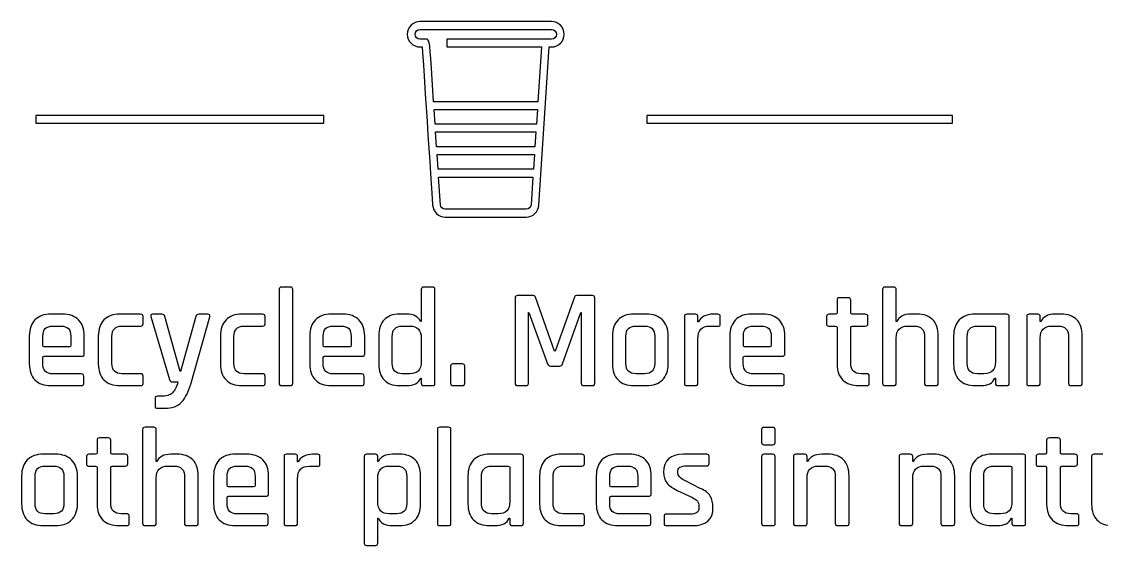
# Model space of a CAD drawing. Extents: x 5 to 177, y 88 to 167.
# Drawn here: x 76.01 to 111.39, y 87.81 to 104.96 of the extents above; entities that cross this region are included whole.
import ezdxf

# ---------------------------------------------------------------- set-up
doc = ezdxf.new("R2010")
doc.units = 0
doc.layers.add('Layer_1', color=7, linetype='CONTINUOUS')

msp = doc.modelspace()

# ---------------------------------------------------------------- linework, layer by layer
at = {"layer": 'Layer_1', "color": 7}
for points in [[(93.370355, 104.961008), (89.060954, 104.961008), (89.060954, 104.961008)], [(89.060954, 104.706895), (93.370355, 104.706895)], [(89.060954, 104.706895), (89.060954, 104.706895)], [(89.252227, 104.383883), (89.060954, 104.383883)], [(93.370355, 104.383883), (89.939041, 104.383883), (89.939041, 104.129773), (93.042382, 104.129773), (92.924424, 102.338875), (89.506338, 102.338875), (89.434128, 103.437448)], [(89.060954, 104.129773), (89.133164, 104.129773)], [(92.955841, 98.947247), (93.297595, 104.129773), (93.370355, 104.129773)], [(89.523423, 102.084215), (92.907886, 102.084215), (92.875916, 101.60135), (89.555396, 101.60135), (89.523423, 102.084215), (89.523423, 102.084215)], [(76.471199, 101.883572), (76.471199, 101.636627), (85.912966, 101.636627), (85.912966, 101.883572), (76.471199, 101.883572), (76.471199, 101.883572)], [(96.4974, 101.883572), (96.4974, 101.636627), (106.508573, 101.636627), (106.508573, 101.883572), (96.4974, 101.883572), (96.4974, 101.883572)], [(89.571932, 101.34724), (92.85938, 101.34724), (92.82741, 100.863824), (89.603902, 100.863824), (89.571932, 101.34724), (89.571932, 101.34724)], [(89.620437, 100.609161), (92.810872, 100.609161), (92.778902, 100.126298), (89.65241, 100.126298), (89.620437, 100.609161), (89.620437, 100.609161)], [(89.668945, 99.871635), (92.761813, 99.871635), (92.702284, 98.963785)], [(89.729028, 98.963785), (89.668945, 99.871635), (89.668945, 99.871635)], [(92.541327, 98.813302), (89.889982, 98.813302)], [(89.889982, 98.559192), (92.541327, 98.559192)], [(84.81329, 96.263932), (84.525005, 96.263932), (84.525005, 96.263932)], [(89.473264, 96.263932), (89.180018, 96.263932), (89.180018, 96.263932)], [(104.588138, 96.263932), (104.2993, 96.263932), (104.2993, 96.263932)], [(84.446731, 96.185658), (84.446731, 93.117594)], [(84.891564, 93.117594), (84.891564, 96.185658)], [(89.101744, 96.185658), (89.101744, 95.135593), (89.083004, 95.135593)], [(89.550985, 93.117594), (89.550985, 96.185658)], [(92.178629, 95.910604), (92.178629, 93.117594)], [(92.770082, 95.988325), (92.25635, 95.988325), (92.25635, 95.988325)], [(94.127726, 95.938163), (93.494931, 94.167659), (93.47178, 94.167659), (92.843395, 95.938163)], [(94.71036, 95.988325), (94.196628, 95.988325)], [(94.788081, 93.117594), (94.788081, 95.910604)], [(103.098202, 95.915012), (102.808814, 95.915012), (102.808814, 95.915012)], [(104.221579, 96.185658), (104.221579, 93.117594)], [(104.684048, 95.135593), (104.666409, 95.135593), (104.666409, 96.185658)], [(102.726132, 95.837291), (102.726132, 95.424431)], [(103.175923, 95.424431), (103.175923, 95.837291)], [(77.347078, 95.37868), (76.97115, 95.37868), (76.97115, 95.37868)], [(79.906924, 95.37868), (79.232235, 95.37868), (79.232235, 95.37868)], [(79.989053, 95.062283), (79.989053, 95.300408)], [(80.240959, 95.300408), (80.851155, 93.241617)], [(80.608068, 95.37868), (80.300491, 95.37868), (80.300491, 95.37868)], [(81.718215, 95.300408), (81.218264, 93.502895), (81.199522, 93.502895), (80.69957, 95.300408)], [(81.547891, 93.090035), (82.176826, 95.295997)], [(82.103516, 95.37868), (81.809717, 95.37868)], [(83.90599, 95.37868), (83.231301, 95.37868), (83.231301, 95.37868)], [(83.98812, 95.062283), (83.98812, 95.300408)], [(86.533081, 95.37868), (86.157153, 95.37868), (86.157153, 95.37868)], [(88.624393, 95.37868), (88.390676, 95.37868)], [(92.61409, 93.117594), (92.61409, 95.438212), (92.632829, 95.438212), (93.242474, 93.755352)], [(93.733606, 93.755352), (94.32947, 95.433801), (94.347659, 95.433801), (94.347659, 93.117594)], [(96.480314, 95.37868), (96.076824, 95.37868), (96.076824, 95.37868)], [(97.723302, 95.300408), (97.723302, 93.117594)], [(98.090411, 95.37868), (97.801024, 95.37868), (97.801024, 95.37868)], [(98.186325, 95.126224), (98.168133, 95.126224), (98.168133, 95.300408)], [(98.824079, 95.37868), (98.654306, 95.37868)], [(98.9018, 95.062283), (98.9018, 95.300408)], [(100.300234, 95.37868), (99.924306, 95.37868), (99.924306, 95.37868)], [(102.382173, 95.300408), (102.382173, 95.062283)], [(102.680381, 95.37868), (102.460448, 95.37868)], [(103.652726, 95.37868), (103.226085, 95.37868)], [(103.735409, 95.062283), (103.735409, 95.300408)], [(105.349367, 95.37868), (105.147621, 95.37868)], [(108.284589, 95.37868), (107.257122, 95.37868), (107.257122, 95.37868)], [(108.366718, 93.117594), (108.366718, 95.300408)], [(108.940535, 95.300408), (108.940535, 93.117594)], [(109.307644, 95.37868), (109.018256, 95.37868), (109.018256, 95.37868)], [(109.403555, 95.135593), (109.385365, 95.135593), (109.385365, 95.300408)], [(110.06832, 95.37868), (109.867127, 95.37868)], [(77.035643, 94.98897), (77.287549, 94.98897)], [(77.035643, 94.98897), (77.035643, 94.98897)], [(79.296175, 94.98897), (79.906924, 94.98897)], [(83.295242, 94.98897), (83.90599, 94.98897)], [(86.221646, 94.98897), (86.474102, 94.98897)], [(86.221646, 94.98897), (86.221646, 94.98897)], [(88.482178, 94.98897), (88.725815, 94.98897)], [(88.482178, 94.98897), (88.482178, 94.98897)], [(96.140764, 94.98897), (96.420782, 94.98897)], [(96.140764, 94.98897), (96.140764, 94.98897)], [(98.549023, 94.98897), (98.824079, 94.98897)], [(99.988799, 94.98897), (100.240702, 94.98897)], [(99.988799, 94.98897), (99.988799, 94.98897)], [(102.460448, 94.98897), (102.680381, 94.98897)], [(102.726132, 94.942669), (102.726132, 93.741571)], [(103.175923, 93.764171), (103.175923, 94.942669)], [(103.226085, 94.98897), (103.652726, 94.98897)], [(105.042341, 94.98897), (105.257312, 94.98897)], [(107.321615, 94.98897), (107.866767, 94.98897)], [(107.321615, 94.98897), (107.321615, 94.98897)], [(107.91748, 94.942669), (107.91748, 93.819292)], [(109.761294, 94.98897), (109.976818, 94.98897)], [(76.260633, 94.667612), (76.260633, 93.75039)], [(76.705466, 94.360586), (76.705466, 94.653832)], [(77.618277, 94.653832), (77.618277, 94.360586)], [(78.063107, 94.084979), (78.063107, 94.667612)], [(78.521718, 94.667612), (78.521718, 93.75039)], [(78.966548, 93.768579), (78.966548, 94.649423)], [(82.520784, 94.667612), (82.520784, 93.75039)], [(82.965617, 93.768579), (82.965617, 94.649423)], [(85.446636, 94.667612), (85.446636, 93.75039)], [(85.891466, 94.360586), (85.891466, 94.653832)], [(86.80428, 94.653832), (86.80428, 94.360586)], [(87.24911, 94.084979), (87.24911, 94.667612)], [(87.707721, 94.667612), (87.707721, 93.75039)], [(88.152551, 93.76913), (88.152551, 94.649423)], [(89.101744, 94.598711), (89.101744, 93.819292)], [(95.366307, 94.667612), (95.366307, 93.75039)], [(95.810586, 93.764171), (95.810586, 94.653832)], [(96.750959, 94.653832), (96.750959, 93.764171)], [(97.19579, 93.75039), (97.19579, 94.667612)], [(98.168133, 93.117594), (98.168133, 94.571702)], [(99.213238, 94.667612), (99.213238, 93.75039)], [(99.658068, 94.360586), (99.658068, 94.653832)], [(100.570882, 94.653832), (100.570882, 94.360586)], [(101.015713, 94.084979), (101.015713, 94.667612)], [(104.666409, 93.117594), (104.666409, 94.599261)], [(105.592451, 94.649423), (105.592451, 93.117594)], [(106.042243, 93.117594), (106.042243, 94.667612)], [(106.546605, 94.667612), (106.546605, 93.75039)], [(106.991438, 93.76913), (106.991438, 94.649423)], [(109.385365, 93.117594), (109.385365, 94.599261)], [(110.311957, 94.649423), (110.311957, 93.117594)], [(110.761199, 93.117594), (110.761199, 94.667612)], [(77.571975, 94.314284), (76.751214, 94.314284)], [(86.757978, 94.314284), (85.937217, 94.314284)], [(100.525131, 94.314284), (99.70437, 94.314284)], [(76.700504, 93.75976), (76.700504, 93.957095)], [(76.751214, 94.002847), (77.980424, 94.002847)], [(85.886507, 93.75976), (85.886507, 93.957095)], [(85.937217, 94.002847), (87.166427, 94.002847)], [(99.65366, 93.75976), (99.65366, 93.957095)], [(99.70437, 94.002847), (100.93303, 94.002847)], [(77.962235, 93.424621), (77.035643, 93.424621)], [(79.906924, 93.429583), (79.296175, 93.429583)], [(83.90599, 93.429583), (83.295242, 93.429583)], [(87.148238, 93.424621), (86.221646, 93.424621)], [(88.725815, 93.429583), (88.482178, 93.429583)], [(90.064717, 93.677077), (90.064717, 93.117594)], [(90.454426, 93.75039), (90.142438, 93.75039), (90.142438, 93.75039)], [(90.527739, 93.117594), (90.527739, 93.677077)], [(93.338938, 93.681489), (93.632184, 93.681489)], [(96.420782, 93.429583), (96.140764, 93.429583)], [(100.914841, 93.424621), (99.988799, 93.424621)], [(103.699028, 93.429583), (103.519882, 93.429583)], [(107.541548, 93.429583), (107.321615, 93.429583)], [(78.044367, 93.113186), (78.044367, 93.342492)], [(79.989053, 93.113186), (79.989053, 93.351311)], [(80.947065, 93.163345), (81.131173, 93.163345)], [(83.98812, 93.113186), (83.98812, 93.351311)], [(87.230368, 93.113186), (87.230368, 93.342492)], [(89.083004, 93.28296), (89.101744, 93.28296), (89.101744, 93.117594)], [(100.99752, 93.113186), (100.99752, 93.342492)], [(103.78116, 93.113186), (103.78116, 93.351311)], [(107.899287, 93.28296), (107.91748, 93.28296), (107.91748, 93.117594)], [(76.97115, 93.039873), (77.962235, 93.039873)], [(79.232235, 93.039873), (79.906924, 93.039873)], [(83.231301, 93.039873), (83.90599, 93.039873)], [(84.525005, 93.039873), (84.81329, 93.039873)], [(86.157153, 93.039873), (87.148238, 93.039873)], [(88.390676, 93.039873), (88.624393, 93.039873)], [(89.180018, 93.039873), (89.473264, 93.039873)], [(90.142438, 93.039873), (90.454426, 93.039873)], [(92.25635, 93.039873), (92.536368, 93.039873)], [(94.425934, 93.039873), (94.71036, 93.039873)], [(96.076824, 93.039873), (96.480314, 93.039873)], [(97.801024, 93.039873), (98.090411, 93.039873)], [(99.924306, 93.039873), (100.914841, 93.039873)], [(103.45098, 93.039873), (103.699028, 93.039873)], [(104.2993, 93.039873), (104.588138, 93.039873)], [(105.670175, 93.039873), (105.959563, 93.039873)], [(107.257122, 93.039873), (107.436268, 93.039873)], [(107.995751, 93.039873), (108.284589, 93.039873)], [(109.018256, 93.039873), (109.307644, 93.039873)], [(110.389128, 93.039873), (110.678516, 93.039873)], [(80.378763, 92.608824), (80.378763, 92.374557)], [(80.562317, 92.690953), (80.457034, 92.690953)], [(80.457034, 92.296836), (80.69957, 92.296836)], [(80.341281, 91.677821), (80.051893, 91.677821), (80.051893, 91.677821)], [(89.998573, 91.677821), (89.710285, 91.677821), (89.710285, 91.677821)], [(100.6249, 91.672859), (100.326692, 91.672859), (100.326692, 91.672859)], [(78.850795, 91.328901), (78.561407, 91.328901), (78.561407, 91.328901)], [(79.974172, 91.599546), (79.974172, 88.531483)], [(80.437191, 90.549482), (80.419002, 90.549482), (80.419002, 91.599546)], [(89.632014, 91.599546), (89.632014, 88.531483)], [(90.076844, 88.531483), (90.076844, 91.599546)], [(100.253382, 91.599546), (100.253382, 91.182278)], [(100.698213, 91.182278), (100.698213, 91.599546)], [(109.966895, 91.328901), (109.677508, 91.328901), (109.677508, 91.328901)], [(78.479275, 91.25118), (78.479275, 90.83832)], [(78.928516, 90.83832), (78.928516, 91.25118)], [(100.326692, 91.104557), (100.6249, 91.104557)], [(109.594825, 91.25118), (109.594825, 90.83832)], [(110.044619, 90.83832), (110.044619, 91.25118)], [(77.121631, 90.792569), (76.718143, 90.792569), (76.718143, 90.792569)], [(78.135316, 90.714297), (78.135316, 90.476172)], [(78.432973, 90.792569), (78.213037, 90.792569)], [(79.405316, 90.792569), (78.978675, 90.792569)], [(79.487999, 90.476172), (79.487999, 90.714297)], [(81.101957, 90.792569), (80.900764, 90.792569)], [(83.385643, 90.792569), (83.009715, 90.792569), (83.009715, 90.792569)], [(84.606034, 90.714297), (84.606034, 88.531483)], [(84.973143, 90.792569), (84.684306, 90.792569), (84.684306, 90.792569)], [(85.069053, 90.540112), (85.050864, 90.540112), (85.050864, 90.714297)], [(85.706811, 90.792569), (85.537034, 90.792569)], [(85.784532, 90.476172), (85.784532, 90.714297)], [(87.233675, 90.714297), (87.233675, 87.884909)], [(87.600784, 90.792569), (87.311397, 90.792569), (87.311397, 90.792569)], [(87.696698, 90.549482), (87.678508, 90.549482), (87.678508, 90.714297)], [(88.393984, 90.792569), (88.16027, 90.792569)], [(92.3699, 90.792569), (91.342436, 90.792569), (91.342436, 90.792569)], [(92.452032, 88.531483), (92.452032, 90.714297)], [(94.365298, 90.792569), (93.690612, 90.792569), (93.690612, 90.792569)], [(94.447431, 90.476172), (94.447431, 90.714297)], [(95.923585, 90.792569), (95.548207, 90.792569), (95.548207, 90.792569)], [(98.460278, 90.792569), (97.699048, 90.792569), (97.699048, 90.792569)], [(98.533591, 90.48995), (98.533591, 90.714297)], [(100.253382, 90.714848), (100.253382, 88.531483)], [(100.620491, 90.792569), (100.326692, 90.792569), (100.326692, 90.792569)], [(100.698213, 88.531483), (100.698213, 90.714848)], [(101.299035, 90.714297), (101.299035, 88.531483)], [(101.666147, 90.792569), (101.37731, 90.792569), (101.37731, 90.792569)], [(101.762058, 90.549482), (101.743868, 90.549482), (101.743868, 90.714297)], [(102.427374, 90.792569), (102.22563, 90.792569)], [(104.761769, 90.714297), (104.761769, 88.531483)], [(105.128328, 90.792569), (104.839493, 90.792569), (104.839493, 90.792569)], [(105.224241, 90.549482), (105.206602, 90.549482), (105.206602, 90.714297)], [(105.889558, 90.792569), (105.687814, 90.792569)], [(108.824779, 90.792569), (107.797312, 90.792569), (107.797312, 90.792569)], [(108.906908, 88.531483), (108.906908, 90.714297)], [(109.250869, 90.714297), (109.250869, 90.476172)], [(109.549077, 90.792569), (109.329141, 90.792569)], [(110.52142, 90.792569), (110.094779, 90.792569)], [(110.604102, 90.476172), (110.604102, 90.714297)], [(111.067122, 90.714297), (111.067122, 89.164279)], [(111.434231, 90.792569), (111.144843, 90.792569), (111.144843, 90.792569)], [(76.782083, 90.402859), (77.062101, 90.402859)], [(76.782083, 90.402859), (76.782083, 90.402859)], [(78.213037, 90.402859), (78.432973, 90.402859)], [(78.479275, 90.356558), (78.479275, 89.15546)], [(78.928516, 89.17806), (78.928516, 90.356558)], [(78.978675, 90.402859), (79.405316, 90.402859)], [(80.794931, 90.402859), (81.010455, 90.402859)], [(83.074205, 90.402859), (83.326111, 90.402859)], [(83.074205, 90.402859), (83.074205, 90.402859)], [(85.431754, 90.402859), (85.706811, 90.402859)], [(88.054437, 90.402859), (88.29752, 90.402859)], [(88.054437, 90.402859), (88.054437, 90.402859)], [(91.406926, 90.402859), (91.952078, 90.402859)], [(91.406926, 90.402859), (91.406926, 90.402859)], [(92.002791, 90.356558), (92.002791, 89.233181)], [(93.754552, 90.402859), (94.365298, 90.402859)], [(95.612148, 90.402859), (95.864604, 90.402859)], [(95.612148, 90.402859), (95.612148, 90.402859)], [(97.506124, 90.187335), (97.506124, 90.237494)], [(97.791103, 90.411679), (98.460278, 90.411679)], [(102.120347, 90.402859), (102.335322, 90.402859)], [(105.582531, 90.402859), (105.797505, 90.402859)], [(107.861806, 90.402859), (108.406957, 90.402859)], [(107.861806, 90.402859), (107.861806, 90.402859)], [(108.45767, 90.356558), (108.45767, 89.233181)], [(109.329141, 90.402859), (109.549077, 90.402859)], [(109.594825, 90.356558), (109.594825, 89.15546)], [(110.044619, 89.17806), (110.044619, 90.356558)], [(110.094779, 90.402859), (110.52142, 90.402859)], [(76.007626, 90.081501), (76.007626, 89.164279)], [(76.451906, 89.17806), (76.451906, 90.06772)], [(77.392279, 90.06772), (77.392279, 89.17806)], [(77.837109, 89.164279), (77.837109, 90.081501)], [(80.419002, 88.531483), (80.419002, 90.01315)], [(81.345594, 90.063312), (81.345594, 88.531483)], [(81.794835, 88.531483), (81.794835, 90.081501)], [(82.299198, 90.081501), (82.299198, 89.164279)], [(82.744028, 89.774475), (82.744028, 90.06772)], [(83.656842, 90.06772), (83.656842, 89.774475)], [(84.101672, 89.498868), (84.101672, 90.081501)], [(85.050864, 88.531483), (85.050864, 89.985591)], [(87.678508, 89.233181), (87.678508, 90.0126)], [(88.627701, 90.063312), (88.627701, 89.183019)], [(89.076939, 89.164279), (89.076939, 90.081501)], [(90.631919, 90.081501), (90.631919, 89.164279)], [(91.076749, 89.183019), (91.076749, 90.063312)], [(92.980095, 90.081501), (92.980095, 89.164279)], [(93.424925, 89.182468), (93.424925, 90.063312)], [(94.83714, 90.081501), (94.83714, 89.164279)], [(95.28197, 89.774475), (95.28197, 90.06772)], [(96.194784, 90.06772), (96.194784, 89.774475)], [(96.639614, 89.498868), (96.639614, 90.081501)], [(98.244753, 89.673603), (97.739841, 89.930467)], [(101.743868, 88.531483), (101.743868, 90.01315)], [(102.67046, 90.063312), (102.67046, 88.531483)], [(103.119702, 88.531483), (103.119702, 90.081501)], [(105.206602, 88.531483), (105.206602, 90.01315)], [(106.132644, 90.063312), (106.132644, 88.531483)], [(106.582436, 88.531483), (106.582436, 90.081501)], [(107.086798, 90.081501), (107.086798, 89.164279)], [(107.531628, 89.183019), (107.531628, 90.063312)], [(83.610537, 89.728173), (82.789779, 89.728173)], [(96.149033, 89.728173), (95.327721, 89.728173)], [(97.487935, 89.609109), (97.987886, 89.370984)], [(82.739066, 89.173649), (82.739066, 89.370984)], [(82.789779, 89.416735), (84.018989, 89.416735)], [(95.277009, 89.173649), (95.277009, 89.370984)], [(95.327721, 89.416735), (96.556932, 89.416735)], [(77.062101, 88.843472), (76.782083, 88.843472)], [(79.451618, 88.843472), (79.272474, 88.843472)], [(84.000797, 88.83851), (83.074205, 88.83851)], [(88.29752, 88.843472), (88.054437, 88.843472)], [(91.626862, 88.843472), (91.406926, 88.843472)], [(94.365298, 88.843472), (93.754552, 88.843472)], [(96.538742, 88.83851), (95.612148, 88.83851)], [(97.905203, 88.829691), (97.134604, 88.829691)], [(98.20341, 89.090966), (98.20341, 89.035845)], [(108.081741, 88.843472), (107.861806, 88.843472)], [(110.567721, 88.843472), (110.388575, 88.843472)], [(76.718143, 88.453762), (77.121631, 88.453762)], [(79.204123, 88.453762), (79.451618, 88.453762)], [(79.53375, 88.527075), (79.53375, 88.7652)], [(80.051893, 88.453762), (80.341281, 88.453762)], [(81.422765, 88.453762), (81.712153, 88.453762)], [(83.009715, 88.453762), (84.000797, 88.453762)], [(84.08293, 88.527075), (84.08293, 88.756381)], [(84.684306, 88.453762), (84.973143, 88.453762)], [(87.678508, 87.884909), (87.678508, 88.696849), (87.696698, 88.696849)], [(88.16027, 88.453762), (88.393984, 88.453762)], [(89.710285, 88.453762), (89.998573, 88.453762)], [(91.342436, 88.453762), (91.521579, 88.453762)], [(91.984601, 88.696849), (92.002791, 88.696849), (92.002791, 88.531483)], [(92.081062, 88.453762), (92.3699, 88.453762)], [(93.690612, 88.453762), (94.365298, 88.453762)], [(94.447431, 88.527075), (94.447431, 88.7652)], [(95.548207, 88.453762), (96.538742, 88.453762)], [(96.621425, 88.527075), (96.621425, 88.756381)], [(97.056883, 88.756381), (97.056883, 88.531483)], [(97.134604, 88.453762), (97.978516, 88.453762)], [(100.331654, 88.453762), (100.6249, 88.453762)], [(101.37731, 88.453762), (101.666147, 88.453762)], [(102.748182, 88.453762), (103.037569, 88.453762)], [(104.839493, 88.453762), (105.128328, 88.453762)], [(106.210365, 88.453762), (106.499753, 88.453762)], [(107.797312, 88.453762), (107.976458, 88.453762)], [(108.439481, 88.696849), (108.45767, 88.696849), (108.45767, 88.531483)], [(108.535941, 88.453762), (108.824779, 88.453762)], [(110.320226, 88.453762), (110.567721, 88.453762)], [(110.649853, 88.527075), (110.649853, 88.7652)], [(87.311397, 87.807185), (87.600784, 87.807185)]]:
    msp.add_lwpolyline(points, dxfattribs=at)
for points in [[(89.060954, 104.961008), (88.831649, 104.961008), (88.64534, 104.774851), (88.64534, 104.54484)], [(93.785972, 104.545941), (93.785972, 104.774893), (93.59966, 104.961008), (93.370355, 104.961008)], [(88.64534, 104.54484), (88.64534, 104.315887), (88.831649, 104.129773), (89.060954, 104.129773)], [(88.89945, 104.545941), (88.89945, 104.634488), (88.972054, 104.706895), (89.060954, 104.706895)], [(89.060954, 104.383883), (88.972054, 104.383883), (88.89945, 104.456335), (88.89945, 104.545941)], [(89.434128, 103.437448), (89.371334, 104.384303), (89.371114, 104.383883), (89.252227, 104.383883)], [(93.370355, 104.706895), (93.459255, 104.706895), (93.531312, 104.634445), (93.531312, 104.54484)], [(93.370355, 104.129773), (93.59966, 104.129773), (93.785972, 104.315929), (93.785972, 104.545941)], [(93.531312, 104.54484), (93.531312, 104.456293), (93.459255, 104.383883), (93.370355, 104.383883)], [(89.133164, 104.129773), (89.185022, 103.347665), (89.475468, 98.947247), (89.475468, 98.947247)], [(89.475468, 98.947247), (89.489579, 98.729583), (89.671612, 98.559192), (89.889982, 98.559192)], [(89.889982, 98.813302), (89.805315, 98.813302), (89.734672, 98.879472), (89.729028, 98.963785)], [(92.702284, 98.963785), (92.69664, 98.879472), (92.625994, 98.813302), (92.541327, 98.813302)], [(92.541327, 98.559192), (92.759344, 98.559192), (92.94173, 98.729583), (92.955841, 98.947247)], [(84.525005, 96.263932), (84.472794, 96.263932), (84.446731, 96.237519), (84.446731, 96.185658)], [(84.891564, 96.185658), (84.891564, 96.237519), (84.865148, 96.263932), (84.81329, 96.263932)], [(89.180018, 96.263932), (89.127807, 96.263932), (89.101744, 96.237516), (89.101744, 96.185658)], [(89.550985, 96.185658), (89.550985, 96.237516), (89.524769, 96.263932), (89.473264, 96.263932)], [(104.2993, 96.263932), (104.247089, 96.263932), (104.221579, 96.237516), (104.221579, 96.185658)], [(104.666409, 96.185658), (104.666409, 96.237519), (104.639643, 96.263932), (104.588138, 96.263932)], [(92.25635, 95.988325), (92.204492, 95.988325), (92.178629, 95.962462), (92.178629, 95.910604)], [(92.843395, 95.938163), (92.828226, 95.971677), (92.803949, 95.988325), (92.770082, 95.988325)], [(94.196628, 95.988325), (94.157117, 95.988325), (94.133724, 95.971677), (94.127726, 95.938163)], [(94.788081, 95.910604), (94.788081, 95.962462), (94.762571, 95.988325), (94.71036, 95.988325)], [(102.808814, 95.915012), (102.753781, 95.915012), (102.726132, 95.889149), (102.726132, 95.837291)], [(103.175923, 95.837291), (103.175923, 95.889149), (103.15006, 95.915012), (103.098202, 95.915012)], [(76.446394, 95.192921), (76.322216, 95.069096), (76.260633, 94.894096), (76.260633, 94.667612)], [(76.97115, 95.37868), (76.744666, 95.37868), (76.569866, 95.316746), (76.446394, 95.192921)], [(77.874591, 95.192921), (77.749002, 95.316746), (77.573561, 95.37868), (77.347078, 95.37868)], [(78.063107, 94.667612), (78.063107, 94.894096), (77.999827, 95.069096), (77.874591, 95.192921)], [(78.70748, 95.192921), (78.583655, 95.069096), (78.521718, 94.894096), (78.521718, 94.667612)], [(79.232235, 95.37868), (79.006105, 95.37868), (78.831305, 95.316746), (78.70748, 95.192921)], [(79.989053, 95.300408), (79.989053, 95.352267), (79.961957, 95.37868), (79.906924, 95.37868)], [(80.300491, 95.37868), (80.248633, 95.37868), (80.228965, 95.352267), (80.240959, 95.300408)], [(80.69957, 95.300408), (80.687576, 95.352267), (80.657105, 95.37868), (80.608068, 95.37868)], [(81.809717, 95.37868), (81.757859, 95.37868), (81.727034, 95.352267), (81.718215, 95.300408)], [(82.176826, 95.295997), (82.185645, 95.351031), (82.161372, 95.37868), (82.103516, 95.37868)], [(82.706546, 95.192921), (82.582721, 95.069096), (82.520784, 94.894096), (82.520784, 94.667612)], [(83.231301, 95.37868), (83.005171, 95.37868), (82.830371, 95.316746), (82.706546, 95.192921)], [(83.98812, 95.300408), (83.98812, 95.352267), (83.961024, 95.37868), (83.90599, 95.37868)], [(85.632397, 95.192921), (85.508217, 95.069096), (85.446636, 94.894096), (85.446636, 94.667612)], [(86.157153, 95.37868), (85.930669, 95.37868), (85.755867, 95.316746), (85.632397, 95.192921)], [(87.060594, 95.192921), (86.935005, 95.316746), (86.759565, 95.37868), (86.533081, 95.37868)], [(87.24911, 94.667612), (87.24911, 94.894096), (87.18583, 95.069096), (87.060594, 95.192921)], [(87.88411, 95.195125), (87.766282, 95.072711), (87.707721, 94.896918), (87.707721, 94.667612)], [(88.390676, 95.37868), (88.170543, 95.37868), (88.001938, 95.317539), (87.88411, 95.195125)], [(89.083004, 95.135593), (89.012801, 95.297518), (88.859696, 95.37868), (88.624393, 95.37868)], [(95.551515, 95.192921), (95.42769, 95.068743), (95.366307, 94.893743), (95.366307, 94.667612)], [(96.076824, 95.37868), (95.850693, 95.37868), (95.67534, 95.316746), (95.551515, 95.192921)], [(97.00562, 95.192921), (96.87862, 95.316746), (96.703619, 95.37868), (96.480314, 95.37868)], [(97.19579, 94.667612), (97.19579, 94.893743), (97.13262, 95.068743), (97.00562, 95.192921)], [(97.801024, 95.37868), (97.748812, 95.37868), (97.723302, 95.352267), (97.723302, 95.300408)], [(98.168133, 95.300408), (98.168133, 95.352267), (98.141917, 95.37868), (98.090411, 95.37868)], [(98.362714, 95.309778), (98.275577, 95.263917), (98.217016, 95.202424), (98.186325, 95.126224)], [(98.654306, 95.37868), (98.547061, 95.37868), (98.450202, 95.355639), (98.362714, 95.309778)], [(98.9018, 95.300408), (98.9018, 95.352267), (98.875937, 95.37868), (98.824079, 95.37868)], [(99.399547, 95.192921), (99.275369, 95.069096), (99.213238, 94.894096), (99.213238, 94.667612)], [(99.924306, 95.37868), (99.697822, 95.37868), (99.523019, 95.316746), (99.399547, 95.192921)], [(100.827747, 95.192921), (100.702158, 95.316746), (100.526717, 95.37868), (100.300234, 95.37868)], [(101.015713, 94.667612), (101.015713, 94.894096), (100.952983, 95.069096), (100.827747, 95.192921)], [(102.460448, 95.37868), (102.408589, 95.37868), (102.382173, 95.352267), (102.382173, 95.300408)], [(102.726132, 95.424431), (102.726132, 95.393739), (102.711072, 95.37868), (102.680381, 95.37868)], [(103.226085, 95.37868), (103.192572, 95.37868), (103.175923, 95.393739), (103.175923, 95.424431)], [(103.735409, 95.300408), (103.735409, 95.352267), (103.70776, 95.37868), (103.652726, 95.37868)], [(105.147621, 95.37868), (104.911965, 95.37868), (104.757426, 95.297518), (104.684048, 95.135593)], [(105.863099, 95.195125), (105.74386, 95.317539), (105.572676, 95.37868), (105.349367, 95.37868)], [(106.042243, 94.667612), (106.042243, 94.896918), (105.982338, 95.072711), (105.863099, 95.195125)], [(106.732366, 95.192921), (106.608189, 95.068743), (106.546605, 94.893743), (106.546605, 94.667612)], [(107.257122, 95.37868), (107.030639, 95.37868), (106.855839, 95.316746), (106.732366, 95.192921)], [(108.366718, 95.300408), (108.366718, 95.352267), (108.339622, 95.37868), (108.284589, 95.37868)], [(109.018256, 95.37868), (108.966045, 95.37868), (108.940535, 95.352267), (108.940535, 95.300408)], [(109.385365, 95.300408), (109.385365, 95.352267), (109.35915, 95.37868), (109.307644, 95.37868)], [(109.867127, 95.37868), (109.631472, 95.37868), (109.476932, 95.297518), (109.403555, 95.135593)], [(110.582052, 95.195125), (110.462814, 95.317539), (110.291629, 95.37868), (110.06832, 95.37868)], [(110.761199, 94.667612), (110.761199, 94.896918), (110.701291, 95.072711), (110.582052, 95.195125)], [(76.705466, 94.653832), (76.705466, 94.770248), (76.730976, 94.85487), (76.783187, 94.908492)], [(76.783187, 94.908492), (76.835045, 94.961761), (76.919579, 94.98897), (77.035643, 94.98897)], [(77.287549, 94.98897), (77.403966, 94.98897), (77.488147, 94.961761), (77.540005, 94.908492)], [(77.540005, 94.908492), (77.591864, 94.85487), (77.618277, 94.770248), (77.618277, 94.653832)], [(78.966548, 94.649423), (78.966548, 94.875554), (79.076042, 94.98897), (79.296175, 94.98897)], [(79.906924, 94.98897), (79.961957, 94.98897), (79.989053, 95.013247), (79.989053, 95.062283)], [(82.965617, 94.649423), (82.965617, 94.875554), (83.075108, 94.98897), (83.295242, 94.98897)], [(83.90599, 94.98897), (83.961024, 94.98897), (83.98812, 95.013247), (83.98812, 95.062283)], [(85.891466, 94.653832), (85.891466, 94.770248), (85.916976, 94.85487), (85.969187, 94.908492)], [(85.969187, 94.908492), (86.021045, 94.961761), (86.105582, 94.98897), (86.221646, 94.98897)], [(86.474102, 94.98897), (86.590519, 94.98897), (86.67415, 94.961761), (86.726008, 94.908492)], [(86.726008, 94.908492), (86.777864, 94.85487), (86.80428, 94.770248), (86.80428, 94.653832)], [(88.152551, 94.649423), (88.152551, 94.875554), (88.262045, 94.98897), (88.482178, 94.98897)], [(88.725815, 94.98897), (88.976287, 94.98897), (89.101744, 94.858708), (89.101744, 94.598711)], [(95.810586, 94.653832), (95.810586, 94.769895), (95.837, 94.855223), (95.888858, 94.908492)], [(95.888858, 94.908492), (95.941069, 94.962114), (96.0247, 94.98897), (96.140764, 94.98897)], [(96.420782, 94.98897), (96.640915, 94.98897), (96.750959, 94.87714), (96.750959, 94.653832)], [(98.168133, 94.571702), (98.168133, 94.849688), (98.295023, 94.98897), (98.549023, 94.98897)], [(98.824079, 94.98897), (98.875937, 94.979798), (98.9018, 95.004075), (98.9018, 95.062283)], [(99.658068, 94.653832), (99.658068, 94.770248), (99.684129, 94.85487), (99.73634, 94.908492)], [(99.73634, 94.908492), (99.788198, 94.961761), (99.872735, 94.98897), (99.988799, 94.98897)], [(100.240702, 94.98897), (100.357119, 94.98897), (100.4413, 94.961761), (100.493158, 94.908492)], [(100.493158, 94.908492), (100.545017, 94.85487), (100.570882, 94.770248), (100.570882, 94.653832)], [(102.382173, 95.062283), (102.382173, 95.034767), (102.387775, 95.015341), (102.398711, 95.004405)], [(102.398711, 95.004405), (102.409295, 94.993822), (102.430109, 94.98897), (102.460448, 94.98897)], [(102.680381, 94.98897), (102.711072, 94.98897), (102.726132, 94.973361), (102.726132, 94.942669)], [(103.175923, 94.942669), (103.175923, 94.973361), (103.192572, 94.98897), (103.226085, 94.98897)], [(103.652726, 94.98897), (103.70776, 94.98897), (103.735409, 95.013247), (103.735409, 95.062283)], [(104.666409, 94.599261), (104.666409, 94.859258), (104.791516, 94.98897), (105.042341, 94.98897)], [(105.257312, 94.98897), (105.48062, 94.98897), (105.592451, 94.875554), (105.592451, 94.649423)], [(106.991438, 94.649423), (106.991438, 94.875554), (107.101482, 94.98897), (107.321615, 94.98897)], [(107.866767, 94.98897), (107.900634, 94.98897), (107.91748, 94.973008), (107.91748, 94.942669)], [(109.385365, 94.599261), (109.385365, 94.859258), (109.510469, 94.98897), (109.761294, 94.98897)], [(109.976818, 94.98897), (110.200127, 94.98897), (110.311957, 94.875554), (110.311957, 94.649423)], [(76.751214, 94.314284), (76.720522, 94.314284), (76.705466, 94.329894), (76.705466, 94.360586)], [(77.618277, 94.360586), (77.618277, 94.329894), (77.602314, 94.314284), (77.571975, 94.314284)], [(85.937217, 94.314284), (85.906525, 94.314284), (85.891466, 94.329894), (85.891466, 94.360586)], [(86.80428, 94.360586), (86.80428, 94.329894), (86.788317, 94.314284), (86.757978, 94.314284)], [(99.70437, 94.314284), (99.673678, 94.314284), (99.658068, 94.329894), (99.658068, 94.360586)], [(100.570882, 94.360586), (100.570882, 94.329894), (100.55547, 94.314284), (100.525131, 94.314284)], [(76.700504, 93.957095), (76.700504, 93.987787), (76.717347, 94.002847), (76.751214, 94.002847)], [(77.980424, 94.002847), (78.035458, 94.002847), (78.063107, 94.029945), (78.063107, 94.084979)], [(79.296175, 93.429583), (79.076042, 93.429583), (78.966548, 93.542449), (78.966548, 93.768579)], [(83.295242, 93.429583), (83.075108, 93.429583), (82.965617, 93.542449), (82.965617, 93.768579)], [(85.886507, 93.957095), (85.886507, 93.987787), (85.90335, 94.002847), (85.937217, 94.002847)], [(87.166427, 94.002847), (87.221461, 94.002847), (87.24911, 94.029945), (87.24911, 94.084979)], [(88.482178, 93.429583), (88.262045, 93.429583), (88.152551, 93.542646), (88.152551, 93.76913)], [(89.101744, 93.819292), (89.101744, 93.559295), (88.976287, 93.429583), (88.725815, 93.429583)], [(95.888858, 93.510061), (95.837, 93.563331), (95.810586, 93.648107), (95.810586, 93.764171)], [(96.750959, 93.764171), (96.750959, 93.540863), (96.640915, 93.429583), (96.420782, 93.429583)], [(99.65366, 93.957095), (99.65366, 93.987787), (99.670503, 94.002847), (99.70437, 94.002847)], [(100.93303, 94.002847), (100.988063, 94.002847), (101.015713, 94.029945), (101.015713, 94.084979)], [(103.519882, 93.429583), (103.290576, 93.429583), (103.175923, 93.540863), (103.175923, 93.764171)], [(107.321615, 93.429583), (107.101482, 93.429583), (106.991438, 93.542646), (106.991438, 93.76913)], [(107.91748, 93.819292), (107.91748, 93.559295), (107.792373, 93.429583), (107.541548, 93.429583)], [(76.260633, 93.75039), (76.260633, 93.527435), (76.322216, 93.353075), (76.446394, 93.227839)], [(77.035643, 93.424621), (76.812335, 93.424621), (76.700504, 93.536452), (76.700504, 93.75976)], [(78.044367, 93.342492), (78.044367, 93.397525), (78.017268, 93.424621), (77.962235, 93.424621)], [(78.521718, 93.75039), (78.521718, 93.527435), (78.583655, 93.353075), (78.70748, 93.227839)], [(79.989053, 93.351311), (79.989053, 93.403169), (79.961957, 93.429583), (79.906924, 93.429583)], [(82.520784, 93.75039), (82.520784, 93.527435), (82.582721, 93.353075), (82.706546, 93.227839)], [(83.98812, 93.351311), (83.98812, 93.403169), (83.961024, 93.429583), (83.90599, 93.429583)], [(85.446636, 93.75039), (85.446636, 93.527435), (85.508217, 93.353075), (85.632397, 93.227839)], [(86.221646, 93.424621), (85.998338, 93.424621), (85.886507, 93.536452), (85.886507, 93.75976)], [(87.230368, 93.342492), (87.230368, 93.397525), (87.203272, 93.424621), (87.148238, 93.424621)], [(87.707721, 93.75039), (87.707721, 93.52426), (87.766282, 93.348907), (87.88411, 93.225082)], [(90.142438, 93.75039), (90.09058, 93.75039), (90.064717, 93.725761), (90.064717, 93.677077)], [(90.527739, 93.677077), (90.527739, 93.725761), (90.503462, 93.75039), (90.454426, 93.75039)], [(93.242474, 93.755352), (93.260819, 93.706316), (93.293077, 93.681489), (93.338938, 93.681489)], [(93.632184, 93.681489), (93.68122, 93.681489), (93.714909, 93.706316), (93.733606, 93.755352)], [(95.366307, 93.75039), (95.366307, 93.527082), (95.42769, 93.353075), (95.551515, 93.227839)], [(96.140764, 93.429583), (96.0247, 93.429583), (95.941069, 93.456439), (95.888858, 93.510061)], [(97.00562, 93.227839), (97.13262, 93.353075), (97.19579, 93.527082), (97.19579, 93.75039)], [(99.213238, 93.75039), (99.213238, 93.527435), (99.275372, 93.353075), (99.399547, 93.227839)], [(99.988799, 93.424621), (99.765491, 93.424621), (99.65366, 93.536452), (99.65366, 93.75976)], [(100.99752, 93.342492), (100.99752, 93.397525), (100.969874, 93.424621), (100.914841, 93.424621)], [(102.726132, 93.741571), (102.726132, 93.518615), (102.790295, 93.345291), (102.919059, 93.222877)], [(103.78116, 93.351311), (103.78116, 93.403169), (103.753708, 93.429583), (103.699028, 93.429583)], [(106.546605, 93.75039), (106.546605, 93.527082), (106.608189, 93.353075), (106.732366, 93.227839)], [(76.446394, 93.227839), (76.569866, 93.102603), (76.744666, 93.039873), (76.97115, 93.039873)], [(77.962235, 93.039873), (78.017268, 93.039873), (78.044367, 93.064503), (78.044367, 93.113186)], [(78.70748, 93.227839), (78.831305, 93.102603), (79.006105, 93.039873), (79.232235, 93.039873)], [(79.906924, 93.039873), (79.961957, 93.039873), (79.989053, 93.064503), (79.989053, 93.113186)], [(80.851155, 93.241617), (80.869147, 93.189406), (80.901204, 93.163345), (80.947065, 93.163345)], [(81.131173, 93.163345), (81.082137, 92.99507), (81.021436, 92.874576), (80.949823, 92.801198)], [(81.250234, 92.500784), (81.378645, 92.636603), (81.477688, 92.83321), (81.547891, 93.090035)], [(82.706546, 93.227839), (82.830371, 93.102603), (83.005171, 93.039873), (83.231301, 93.039873)], [(83.90599, 93.039873), (83.961024, 93.039873), (83.98812, 93.064503), (83.98812, 93.113186)], [(84.446731, 93.117594), (84.446731, 93.065736), (84.472794, 93.039873), (84.525005, 93.039873)], [(84.81329, 93.039873), (84.865148, 93.039873), (84.891564, 93.065736), (84.891564, 93.117594)], [(85.632397, 93.227839), (85.755869, 93.102603), (85.930669, 93.039873), (86.157153, 93.039873)], [(87.148238, 93.039873), (87.203272, 93.039873), (87.230368, 93.064503), (87.230368, 93.113186)], [(87.88411, 93.225082), (88.001938, 93.101257), (88.170543, 93.039873), (88.390676, 93.039873)], [(88.624393, 93.039873), (88.859696, 93.039873), (89.012801, 93.121035), (89.083004, 93.28296)], [(89.101744, 93.117594), (89.101744, 93.065736), (89.127807, 93.039873), (89.180018, 93.039873)], [(89.473264, 93.039873), (89.524769, 93.039873), (89.550985, 93.065736), (89.550985, 93.117594)], [(90.064717, 93.117594), (90.064717, 93.065736), (90.09058, 93.039873), (90.142438, 93.039873)], [(90.454426, 93.039873), (90.503462, 93.039873), (90.527739, 93.065736), (90.527739, 93.117594)], [(92.178629, 93.117594), (92.178629, 93.065736), (92.204492, 93.039873), (92.25635, 93.039873)], [(92.536368, 93.039873), (92.56706, 93.039873), (92.587719, 93.044922), (92.598655, 93.055858)], [(92.598655, 93.055858), (92.609238, 93.066442), (92.61409, 93.086903), (92.61409, 93.117594)], [(94.347659, 93.117594), (94.347659, 93.065736), (94.374075, 93.039873), (94.425934, 93.039873)], [(94.71036, 93.039873), (94.762571, 93.039873), (94.788081, 93.065736), (94.788081, 93.117594)], [(95.551515, 93.227839), (95.67534, 93.102603), (95.850693, 93.039873), (96.076824, 93.039873)], [(96.480314, 93.039873), (96.703622, 93.039873), (96.87862, 93.102603), (97.00562, 93.227839)], [(97.723302, 93.117594), (97.723302, 93.065736), (97.748812, 93.039873), (97.801024, 93.039873)], [(98.090411, 93.039873), (98.141917, 93.039873), (98.168133, 93.065736), (98.168133, 93.117594)], [(99.399547, 93.227839), (99.523019, 93.102603), (99.697822, 93.039873), (99.924306, 93.039873)], [(100.914841, 93.039873), (100.969874, 93.039873), (100.99752, 93.064503), (100.99752, 93.113186)], [(102.919059, 93.222877), (103.047117, 93.100464), (103.224497, 93.039873), (103.45098, 93.039873)], [(103.699028, 93.039873), (103.753708, 93.039873), (103.78116, 93.06415), (103.78116, 93.113186)], [(104.221579, 93.117594), (104.221579, 93.065736), (104.247089, 93.039873), (104.2993, 93.039873)], [(104.588138, 93.039873), (104.639643, 93.039873), (104.666409, 93.065736), (104.666409, 93.117594)], [(105.592451, 93.117594), (105.592451, 93.065736), (105.618317, 93.039873), (105.670175, 93.039873)], [(105.959563, 93.039873), (106.014596, 93.039873), (106.042243, 93.065736), (106.042243, 93.117594)], [(106.732366, 93.227839), (106.855839, 93.102603), (107.030639, 93.039873), (107.257122, 93.039873)], [(107.436268, 93.039873), (107.671571, 93.039873), (107.82591, 93.121035), (107.899287, 93.28296)], [(107.91748, 93.117594), (107.91748, 93.065736), (107.94354, 93.039873), (107.995751, 93.039873)], [(108.284589, 93.039873), (108.339622, 93.039873), (108.366718, 93.065736), (108.366718, 93.117594)], [(108.940535, 93.117594), (108.940535, 93.065736), (108.966045, 93.039873), (109.018256, 93.039873)], [(109.307644, 93.039873), (109.35915, 93.039873), (109.385365, 93.065736), (109.385365, 93.117594)], [(110.311957, 93.117594), (110.311957, 93.065736), (110.33727, 93.039873), (110.389128, 93.039873)], [(110.678516, 93.039873), (110.733549, 93.039873), (110.761199, 93.065736), (110.761199, 93.117594)], [(80.949823, 92.801198), (80.877856, 92.72782), (80.748937, 92.690953), (80.562317, 92.690953)], [(80.457034, 92.690953), (80.404823, 92.690953), (80.378763, 92.663857), (80.378763, 92.608824)], [(80.378763, 92.374557), (80.378763, 92.322699), (80.404823, 92.296836), (80.457034, 92.296836)], [(80.69957, 92.296836), (80.938401, 92.296836), (81.12147, 92.364611), (81.250234, 92.500784)], [(80.051893, 91.677821), (79.999682, 91.677821), (79.974172, 91.651405), (79.974172, 91.599546)], [(80.419002, 91.599546), (80.419002, 91.651408), (80.392786, 91.677821), (80.341281, 91.677821)], [(89.710285, 91.677821), (89.658074, 91.677821), (89.632014, 91.651405), (89.632014, 91.599546)], [(90.076844, 91.599546), (90.076844, 91.651408), (90.050431, 91.677821), (89.998573, 91.677821)], [(100.326692, 91.672859), (100.277656, 91.672859), (100.253382, 91.648233), (100.253382, 91.599546)], [(100.698213, 91.599546), (100.698213, 91.648233), (100.673583, 91.672859), (100.6249, 91.672859)], [(78.561407, 91.328901), (78.506374, 91.328901), (78.479275, 91.303038), (78.479275, 91.25118)], [(78.928516, 91.25118), (78.928516, 91.303038), (78.902653, 91.328901), (78.850795, 91.328901)], [(109.677508, 91.328901), (109.622474, 91.328901), (109.594825, 91.303038), (109.594825, 91.25118)], [(110.044619, 91.25118), (110.044617, 91.303038), (110.018754, 91.328901), (109.966895, 91.328901)], [(100.253382, 91.182278), (100.253382, 91.130067), (100.277656, 91.104557), (100.326692, 91.104557)], [(100.6249, 91.104557), (100.673583, 91.104557), (100.698213, 91.130067), (100.698213, 91.182278)], [(76.192834, 90.60681), (76.069009, 90.482632), (76.007626, 90.307632), (76.007626, 90.081501)], [(76.718143, 90.792569), (76.492013, 90.792569), (76.316659, 90.730635), (76.192834, 90.60681)], [(77.646939, 90.60681), (77.519939, 90.730635), (77.344939, 90.792569), (77.121631, 90.792569)], [(77.837109, 90.081501), (77.837109, 90.307632), (77.773939, 90.482632), (77.646939, 90.60681)], [(78.213037, 90.792569), (78.161179, 90.792569), (78.135316, 90.766156), (78.135316, 90.714297)], [(78.479275, 90.83832), (78.479275, 90.807628), (78.463665, 90.792569), (78.432973, 90.792569)], [(78.978675, 90.792569), (78.945161, 90.792569), (78.928516, 90.807628), (78.928516, 90.83832)], [(79.487999, 90.714297), (79.487999, 90.766156), (79.46035, 90.792569), (79.405316, 90.792569)], [(80.900764, 90.792569), (80.665108, 90.792569), (80.510569, 90.711407), (80.437191, 90.549482)], [(81.615689, 90.609014), (81.49645, 90.731428), (81.325266, 90.792569), (81.101957, 90.792569)], [(81.794835, 90.081501), (81.794835, 90.310807), (81.734928, 90.4866), (81.615689, 90.609014)], [(82.484956, 90.60681), (82.360778, 90.482985), (82.299198, 90.307985), (82.299198, 90.081501)], [(83.009715, 90.792569), (82.783231, 90.792569), (82.608428, 90.730635), (82.484956, 90.60681)], [(83.913156, 90.60681), (83.787567, 90.730635), (83.612126, 90.792569), (83.385643, 90.792569)], [(84.101672, 90.081501), (84.101672, 90.307985), (84.038392, 90.482985), (83.913156, 90.60681)], [(84.684306, 90.792569), (84.632094, 90.792569), (84.606034, 90.766156), (84.606034, 90.714297)], [(85.050864, 90.714297), (85.050864, 90.766156), (85.024649, 90.792569), (84.973143, 90.792569)], [(85.245442, 90.723667), (85.158306, 90.677806), (85.099745, 90.616312), (85.069053, 90.540112)], [(85.537034, 90.792569), (85.42979, 90.792569), (85.332931, 90.769528), (85.245442, 90.723667)], [(85.784532, 90.714297), (85.784532, 90.766156), (85.758669, 90.792569), (85.706811, 90.792569)], [(87.311397, 90.792569), (87.259185, 90.792569), (87.233675, 90.766156), (87.233675, 90.714297)], [(87.678508, 90.714297), (87.678506, 90.766156), (87.65229, 90.792569), (87.600784, 90.792569)], [(88.16027, 90.792569), (87.924615, 90.792569), (87.770075, 90.711407), (87.696698, 90.549482)], [(88.90055, 90.609014), (88.782723, 90.731428), (88.614117, 90.792569), (88.393984, 90.792569)], [(89.076939, 90.081501), (89.076939, 90.310807), (89.018025, 90.4866), (88.90055, 90.609014)], [(90.817677, 90.60681), (90.6935, 90.482632), (90.631919, 90.307632), (90.631919, 90.081501)], [(91.342436, 90.792569), (91.115952, 90.792569), (90.94115, 90.730635), (90.817677, 90.60681)], [(92.452032, 90.714297), (92.452032, 90.766156), (92.424933, 90.792569), (92.3699, 90.792569)], [(93.165854, 90.60681), (93.042029, 90.482985), (92.980095, 90.307985), (92.980095, 90.081501)], [(93.690612, 90.792569), (93.464482, 90.792569), (93.289679, 90.730635), (93.165854, 90.60681)], [(94.447431, 90.714297), (94.447431, 90.766156), (94.420332, 90.792569), (94.365298, 90.792569)], [(95.022899, 90.60681), (94.898721, 90.482985), (94.83714, 90.307985), (94.83714, 90.081501)], [(95.548207, 90.792569), (95.321724, 90.792569), (95.146371, 90.730635), (95.022899, 90.60681)], [(96.451649, 90.60681), (96.32606, 90.730635), (96.150069, 90.792569), (95.923585, 90.792569)], [(96.639614, 90.081501), (96.639614, 90.307985), (96.576885, 90.482985), (96.451649, 90.60681)], [(97.699048, 90.792569), (97.261957, 90.792569), (97.043105, 90.595521), (97.043105, 90.201116)], [(98.533591, 90.714297), (98.533591, 90.766156), (98.509314, 90.792569), (98.460278, 90.792569)], [(100.326692, 90.792569), (100.277656, 90.792569), (100.253382, 90.766706), (100.253382, 90.714848)], [(100.698213, 90.714848), (100.698213, 90.766706), (100.67235, 90.792569), (100.620491, 90.792569)], [(101.37731, 90.792569), (101.325099, 90.792569), (101.299035, 90.766156), (101.299035, 90.714297)], [(101.743868, 90.714297), (101.743868, 90.766156), (101.717653, 90.792569), (101.666147, 90.792569)], [(102.22563, 90.792569), (101.989975, 90.792569), (101.835435, 90.711407), (101.762058, 90.549482)], [(102.940556, 90.609014), (102.821317, 90.731428), (102.650682, 90.792569), (102.427374, 90.792569)], [(103.119702, 90.081501), (103.119702, 90.310807), (103.059794, 90.4866), (102.940556, 90.609014)], [(104.839493, 90.792569), (104.787282, 90.792569), (104.761769, 90.766156), (104.761769, 90.714297)], [(105.206602, 90.714297), (105.206602, 90.766156), (105.179834, 90.792569), (105.128328, 90.792569)], [(105.687814, 90.792569), (105.452156, 90.792569), (105.297619, 90.711407), (105.224241, 90.549482)], [(106.40329, 90.609014), (106.284051, 90.731428), (106.112866, 90.792569), (105.889558, 90.792569)], [(106.582436, 90.081501), (106.582436, 90.310807), (106.522528, 90.4866), (106.40329, 90.609014)], [(107.272557, 90.60681), (107.148379, 90.482632), (107.086798, 90.307632), (107.086798, 90.081501)], [(107.797312, 90.792569), (107.570829, 90.792569), (107.396029, 90.730635), (107.272557, 90.60681)], [(108.906908, 90.714297), (108.906908, 90.766156), (108.879812, 90.792569), (108.824779, 90.792569)], [(109.329141, 90.792569), (109.277283, 90.792569), (109.250869, 90.766156), (109.250869, 90.714297)], [(109.594825, 90.83832), (109.594825, 90.807628), (109.579768, 90.792569), (109.549077, 90.792569)], [(110.094779, 90.792569), (110.061265, 90.792569), (110.044619, 90.807628), (110.044619, 90.83832)], [(110.604102, 90.714297), (110.604102, 90.766156), (110.576453, 90.792569), (110.52142, 90.792569)], [(111.144843, 90.792569), (111.092985, 90.792569), (111.067122, 90.766156), (111.067122, 90.714297)], [(76.451906, 90.06772), (76.451906, 90.183784), (76.478319, 90.269111), (76.530177, 90.322381)], [(76.530177, 90.322381), (76.582389, 90.376003), (76.666019, 90.402859), (76.782083, 90.402859)], [(77.062101, 90.402859), (77.282235, 90.402859), (77.392279, 90.291029), (77.392279, 90.06772)], [(78.135316, 90.476172), (78.135316, 90.448656), (78.140365, 90.42923), (78.151301, 90.418294)], [(78.151301, 90.418294), (78.161885, 90.407711), (78.182699, 90.402859), (78.213037, 90.402859)], [(78.432973, 90.402859), (78.463665, 90.402859), (78.479275, 90.38725), (78.479275, 90.356558)], [(78.928516, 90.356558), (78.928516, 90.38725), (78.945161, 90.402859), (78.978675, 90.402859)], [(79.405316, 90.402859), (79.46035, 90.402859), (79.487999, 90.427136), (79.487999, 90.476172)], [(80.419002, 90.01315), (80.419002, 90.273147), (80.544106, 90.402859), (80.794931, 90.402859)], [(81.010455, 90.402859), (81.233764, 90.402859), (81.345594, 90.289443), (81.345594, 90.063312)], [(82.744028, 90.06772), (82.744028, 90.184137), (82.769538, 90.268759), (82.821749, 90.322381)], [(82.821749, 90.322381), (82.873607, 90.37565), (82.958141, 90.402859), (83.074205, 90.402859)], [(83.326111, 90.402859), (83.442528, 90.402859), (83.526709, 90.37565), (83.578567, 90.322381)], [(83.578567, 90.322381), (83.630426, 90.268759), (83.656842, 90.184137), (83.656842, 90.06772)], [(85.050864, 89.985591), (85.050864, 90.263577), (85.177754, 90.402859), (85.431754, 90.402859)], [(85.706811, 90.402859), (85.758669, 90.393687), (85.784532, 90.417964), (85.784532, 90.476172)], [(87.678508, 90.0126), (87.678508, 90.272597), (87.803612, 90.402859), (88.054437, 90.402859)], [(88.29752, 90.402859), (88.517654, 90.402859), (88.627701, 90.289443), (88.627701, 90.063312)], [(91.076749, 90.063312), (91.076749, 90.289443), (91.186793, 90.402859), (91.406926, 90.402859)], [(91.952078, 90.402859), (91.985945, 90.402859), (92.002791, 90.386897), (92.002791, 90.356558)], [(93.424925, 90.063312), (93.424925, 90.289443), (93.534419, 90.402859), (93.754552, 90.402859)], [(94.365298, 90.402859), (94.420332, 90.402859), (94.447431, 90.427136), (94.447431, 90.476172)], [(95.28197, 90.06772), (95.28197, 90.184137), (95.308031, 90.268759), (95.360242, 90.322381)], [(95.360242, 90.322381), (95.412103, 90.37565), (95.496084, 90.402859), (95.612148, 90.402859)], [(95.864604, 90.402859), (95.98102, 90.402859), (96.064651, 90.37565), (96.11651, 90.322381)], [(96.11651, 90.322381), (96.168368, 90.268759), (96.194784, 90.184137), (96.194784, 90.06772)], [(97.506124, 90.237494), (97.506124, 90.289352), (97.530401, 90.331621), (97.579437, 90.363724)], [(97.579437, 90.363724), (97.628473, 90.395474), (97.699028, 90.411679), (97.791103, 90.411679)], [(98.460278, 90.411679), (98.509314, 90.411679), (98.533591, 90.438092), (98.533591, 90.48995)], [(101.743868, 90.01315), (101.743868, 90.273147), (101.869522, 90.402859), (102.120347, 90.402859)], [(102.335322, 90.402859), (102.55863, 90.402859), (102.67046, 90.289443), (102.67046, 90.063312)], [(105.206602, 90.01315), (105.206602, 90.273147), (105.331706, 90.402859), (105.582531, 90.402859)], [(105.797505, 90.402859), (106.020814, 90.402859), (106.132644, 90.289443), (106.132644, 90.063312)], [(107.531628, 90.063312), (107.531628, 90.289443), (107.641672, 90.402859), (107.861806, 90.402859)], [(108.406957, 90.402859), (108.440824, 90.402859), (108.45767, 90.386897), (108.45767, 90.356558)], [(109.250869, 90.476172), (109.250867, 90.448656), (109.256469, 90.42923), (109.267405, 90.418294)], [(109.267405, 90.418294), (109.277988, 90.407711), (109.298802, 90.402859), (109.329141, 90.402859)], [(109.549077, 90.402859), (109.579768, 90.402859), (109.594825, 90.38725), (109.594825, 90.356558)], [(110.044619, 90.356558), (110.044617, 90.38725), (110.061265, 90.402859), (110.094779, 90.402859)], [(110.52142, 90.402859), (110.576453, 90.402859), (110.604102, 90.427136), (110.604102, 90.476172)], [(97.043105, 90.201116), (97.043105, 90.057182), (97.078182, 89.940743), (97.148385, 89.852196)], [(97.739841, 89.930467), (97.584266, 90.003845), (97.506124, 90.089615), (97.506124, 90.187335)], [(82.789779, 89.728173), (82.759087, 89.728173), (82.744028, 89.743783), (82.744028, 89.774475)], [(83.656842, 89.774475), (83.656839, 89.743783), (83.640876, 89.728173), (83.610537, 89.728173)], [(95.327721, 89.728173), (95.29703, 89.728173), (95.28197, 89.743783), (95.28197, 89.774475)], [(96.194784, 89.774475), (96.194784, 89.743783), (96.179372, 89.728173), (96.149033, 89.728173)], [(97.148385, 89.852196), (97.21894, 89.763296), (97.332007, 89.682487), (97.487935, 89.609109)], [(98.572726, 89.423901), (98.513107, 89.519857), (98.403503, 89.603047), (98.244753, 89.673603)], [(76.007626, 89.164279), (76.007626, 88.940971), (76.069009, 88.766964), (76.192834, 88.641728)], [(76.530177, 88.92395), (76.478319, 88.977219), (76.451906, 89.061996), (76.451906, 89.17806)], [(77.392279, 89.17806), (77.392279, 88.954752), (77.282235, 88.843472), (77.062101, 88.843472)], [(77.646939, 88.641728), (77.773939, 88.766964), (77.837109, 88.940971), (77.837109, 89.164279)], [(79.272474, 88.843472), (79.043169, 88.843472), (78.928516, 88.954752), (78.928516, 89.17806)], [(82.299198, 89.164279), (82.299198, 88.941324), (82.360778, 88.766964), (82.484956, 88.641728)], [(82.739066, 89.370984), (82.739066, 89.401676), (82.755912, 89.416735), (82.789779, 89.416735)], [(83.074205, 88.83851), (82.850897, 88.83851), (82.739066, 88.950341), (82.739066, 89.173649)], [(84.018989, 89.416735), (84.074023, 89.416735), (84.101672, 89.443834), (84.101672, 89.498868)], [(88.054437, 88.843472), (87.803612, 88.843472), (87.678508, 88.973184), (87.678508, 89.233181)], [(88.627701, 89.183019), (88.627701, 88.956538), (88.517654, 88.843472), (88.29752, 88.843472)], [(88.90055, 88.63897), (89.018025, 88.762795), (89.076939, 88.938149), (89.076939, 89.164279)], [(90.631919, 89.164279), (90.631919, 88.940971), (90.6935, 88.766964), (90.817677, 88.641728)], [(91.406926, 88.843472), (91.186793, 88.843472), (91.076749, 88.956535), (91.076749, 89.183019)], [(92.002791, 89.233181), (92.002791, 88.973184), (91.877687, 88.843472), (91.626862, 88.843472)], [(92.980095, 89.164279), (92.980095, 88.941324), (93.042029, 88.766964), (93.165854, 88.641728)], [(93.754552, 88.843472), (93.534419, 88.843472), (93.424925, 88.956338), (93.424925, 89.182468)], [(94.83714, 89.164279), (94.83714, 88.941324), (94.898721, 88.766964), (95.022899, 88.641728)], [(95.277009, 89.370984), (95.277009, 89.401676), (95.293855, 89.416735), (95.327721, 89.416735)], [(95.612148, 88.83851), (95.388839, 88.83851), (95.277009, 88.950341), (95.277009, 89.173649)], [(96.556932, 89.416735), (96.611965, 89.416735), (96.639614, 89.443834), (96.639614, 89.498868)], [(97.987886, 89.370984), (98.131819, 89.306779), (98.20341, 89.213027), (98.20341, 89.090966)], [(98.662022, 89.049626), (98.662022, 89.202379), (98.632346, 89.327593), (98.572726, 89.423901)], [(107.086798, 89.164279), (107.086798, 88.940971), (107.148379, 88.766964), (107.272557, 88.641728)], [(107.861806, 88.843472), (107.641672, 88.843472), (107.531628, 88.956535), (107.531628, 89.183019)], [(108.45767, 89.233181), (108.45767, 88.973184), (108.332566, 88.843472), (108.081741, 88.843472)], [(110.388575, 88.843472), (110.159269, 88.843472), (110.044619, 88.954752), (110.044619, 89.17806)], [(111.067122, 89.164279), (111.067122, 88.938149), (111.126233, 88.762795), (111.244064, 88.63897)], [(76.782083, 88.843472), (76.666019, 88.843472), (76.582389, 88.870328), (76.530177, 88.92395)], [(78.479275, 89.15546), (78.479275, 88.932504), (78.543438, 88.75918), (78.672202, 88.636766)], [(79.53375, 88.7652), (79.53375, 88.817058), (79.506298, 88.843472), (79.451618, 88.843472)], [(84.08293, 88.756381), (84.08293, 88.811414), (84.055831, 88.83851), (84.000797, 88.83851)], [(94.447431, 88.7652), (94.447431, 88.817058), (94.420332, 88.843472), (94.365298, 88.843472)], [(96.621425, 88.756381), (96.621422, 88.811414), (96.593776, 88.83851), (96.538742, 88.83851)], [(97.134604, 88.829691), (97.082745, 88.829691), (97.056883, 88.805417), (97.056883, 88.756381)], [(98.20341, 89.035845), (98.20341, 88.898262), (98.103817, 88.829691), (97.905203, 88.829691)], [(97.978516, 88.453762), (98.434305, 88.453762), (98.662022, 88.652046), (98.662022, 89.049626)], [(109.594825, 89.15546), (109.594825, 88.932504), (109.659539, 88.75918), (109.788302, 88.636766)], [(110.649853, 88.7652), (110.649853, 88.817058), (110.622402, 88.843472), (110.567721, 88.843472)], [(76.192834, 88.641728), (76.316659, 88.516492), (76.492013, 88.453762), (76.718143, 88.453762)], [(77.121631, 88.453762), (77.344942, 88.453762), (77.519939, 88.516492), (77.646939, 88.641728)], [(78.672202, 88.636766), (78.80026, 88.514352), (78.97764, 88.453762), (79.204123, 88.453762)], [(79.451618, 88.453762), (79.506298, 88.453762), (79.53375, 88.478039), (79.53375, 88.527075)], [(79.974172, 88.531483), (79.974172, 88.479625), (79.999682, 88.453762), (80.051893, 88.453762)], [(80.341281, 88.453762), (80.392786, 88.453762), (80.419002, 88.479625), (80.419002, 88.531483)], [(81.345594, 88.531483), (81.345594, 88.479625), (81.370907, 88.453762), (81.422765, 88.453762)], [(81.712153, 88.453762), (81.767186, 88.453762), (81.794835, 88.479625), (81.794835, 88.531483)], [(82.484956, 88.641728), (82.608428, 88.516492), (82.783231, 88.453762), (83.009715, 88.453762)], [(84.000797, 88.453762), (84.055831, 88.453762), (84.08293, 88.478392), (84.08293, 88.527075)], [(84.606034, 88.531483), (84.606034, 88.479625), (84.632094, 88.453762), (84.684306, 88.453762)], [(84.973143, 88.453762), (85.024649, 88.453762), (85.050864, 88.479625), (85.050864, 88.531483)], [(87.696698, 88.696849), (87.770075, 88.534924), (87.924615, 88.453762), (88.16027, 88.453762)], [(88.393984, 88.453762), (88.614117, 88.453762), (88.782723, 88.515145), (88.90055, 88.63897)], [(89.632014, 88.531483), (89.632014, 88.479625), (89.658074, 88.453762), (89.710285, 88.453762)], [(89.998573, 88.453762), (90.050431, 88.453762), (90.076844, 88.479625), (90.076844, 88.531483)], [(90.817677, 88.641728), (90.94115, 88.516492), (91.115952, 88.453762), (91.342436, 88.453762)], [(91.521579, 88.453762), (91.756882, 88.453762), (91.911224, 88.534924), (91.984601, 88.696849)], [(92.002791, 88.531483), (92.002791, 88.479625), (92.028851, 88.453762), (92.081062, 88.453762)], [(92.3699, 88.453762), (92.424933, 88.453762), (92.452032, 88.479625), (92.452032, 88.531483)], [(93.165854, 88.641728), (93.289679, 88.516492), (93.464482, 88.453762), (93.690612, 88.453762)], [(94.365298, 88.453762), (94.420332, 88.453762), (94.447431, 88.478392), (94.447431, 88.527075)], [(95.022899, 88.641728), (95.146371, 88.516492), (95.321724, 88.453762), (95.548207, 88.453762)], [(96.538742, 88.453762), (96.593776, 88.453762), (96.621425, 88.478392), (96.621425, 88.527075)], [(97.056883, 88.531483), (97.056883, 88.479625), (97.082745, 88.453762), (97.134604, 88.453762)], [(100.253382, 88.531483), (100.253382, 88.479625), (100.279443, 88.453762), (100.331654, 88.453762)], [(100.6249, 88.453762), (100.652416, 88.453762), (100.671644, 88.459164), (100.682227, 88.469747)], [(100.682227, 88.469747), (100.692811, 88.480331), (100.698213, 88.500792), (100.698213, 88.531483)], [(101.299035, 88.531483), (101.299035, 88.479625), (101.325099, 88.453762), (101.37731, 88.453762)], [(101.666147, 88.453762), (101.717653, 88.453762), (101.743868, 88.479625), (101.743868, 88.531483)], [(102.67046, 88.531483), (102.67046, 88.479625), (102.696323, 88.453762), (102.748182, 88.453762)], [(103.037569, 88.453762), (103.092603, 88.453762), (103.119702, 88.479625), (103.119702, 88.531483)], [(104.761769, 88.531483), (104.761769, 88.479625), (104.787282, 88.453762), (104.839493, 88.453762)], [(105.128328, 88.453762), (105.179834, 88.453762), (105.206602, 88.479625), (105.206602, 88.531483)], [(106.132644, 88.531483), (106.132644, 88.479625), (106.158507, 88.453762), (106.210365, 88.453762)], [(106.499753, 88.453762), (106.554786, 88.453762), (106.582436, 88.479625), (106.582436, 88.531483)], [(107.272557, 88.641728), (107.396029, 88.516492), (107.570829, 88.453762), (107.797312, 88.453762)], [(107.976458, 88.453762), (108.211761, 88.453762), (108.3661, 88.534924), (108.439481, 88.696849)], [(108.45767, 88.531483), (108.45767, 88.479625), (108.48373, 88.453762), (108.535941, 88.453762)], [(108.824779, 88.453762), (108.879812, 88.453762), (108.906908, 88.479625), (108.906908, 88.531483)], [(109.788302, 88.636766), (109.916361, 88.514352), (110.093743, 88.453762), (110.320226, 88.453762)], [(110.567721, 88.453762), (110.622402, 88.453762), (110.649853, 88.478039), (110.649853, 88.527075)], [(111.244064, 88.63897), (111.361536, 88.515145), (111.530497, 88.453762), (111.75063, 88.453762)], [(87.233675, 87.884909), (87.233675, 87.833051), (87.259185, 87.807185), (87.311397, 87.807185)], [(87.600784, 87.807185), (87.65229, 87.807188), (87.678508, 87.833051), (87.678508, 87.884909)]]:
    msp.add_open_spline(points, degree=3, dxfattribs=at)

doc.saveas('drawing.dxf')
